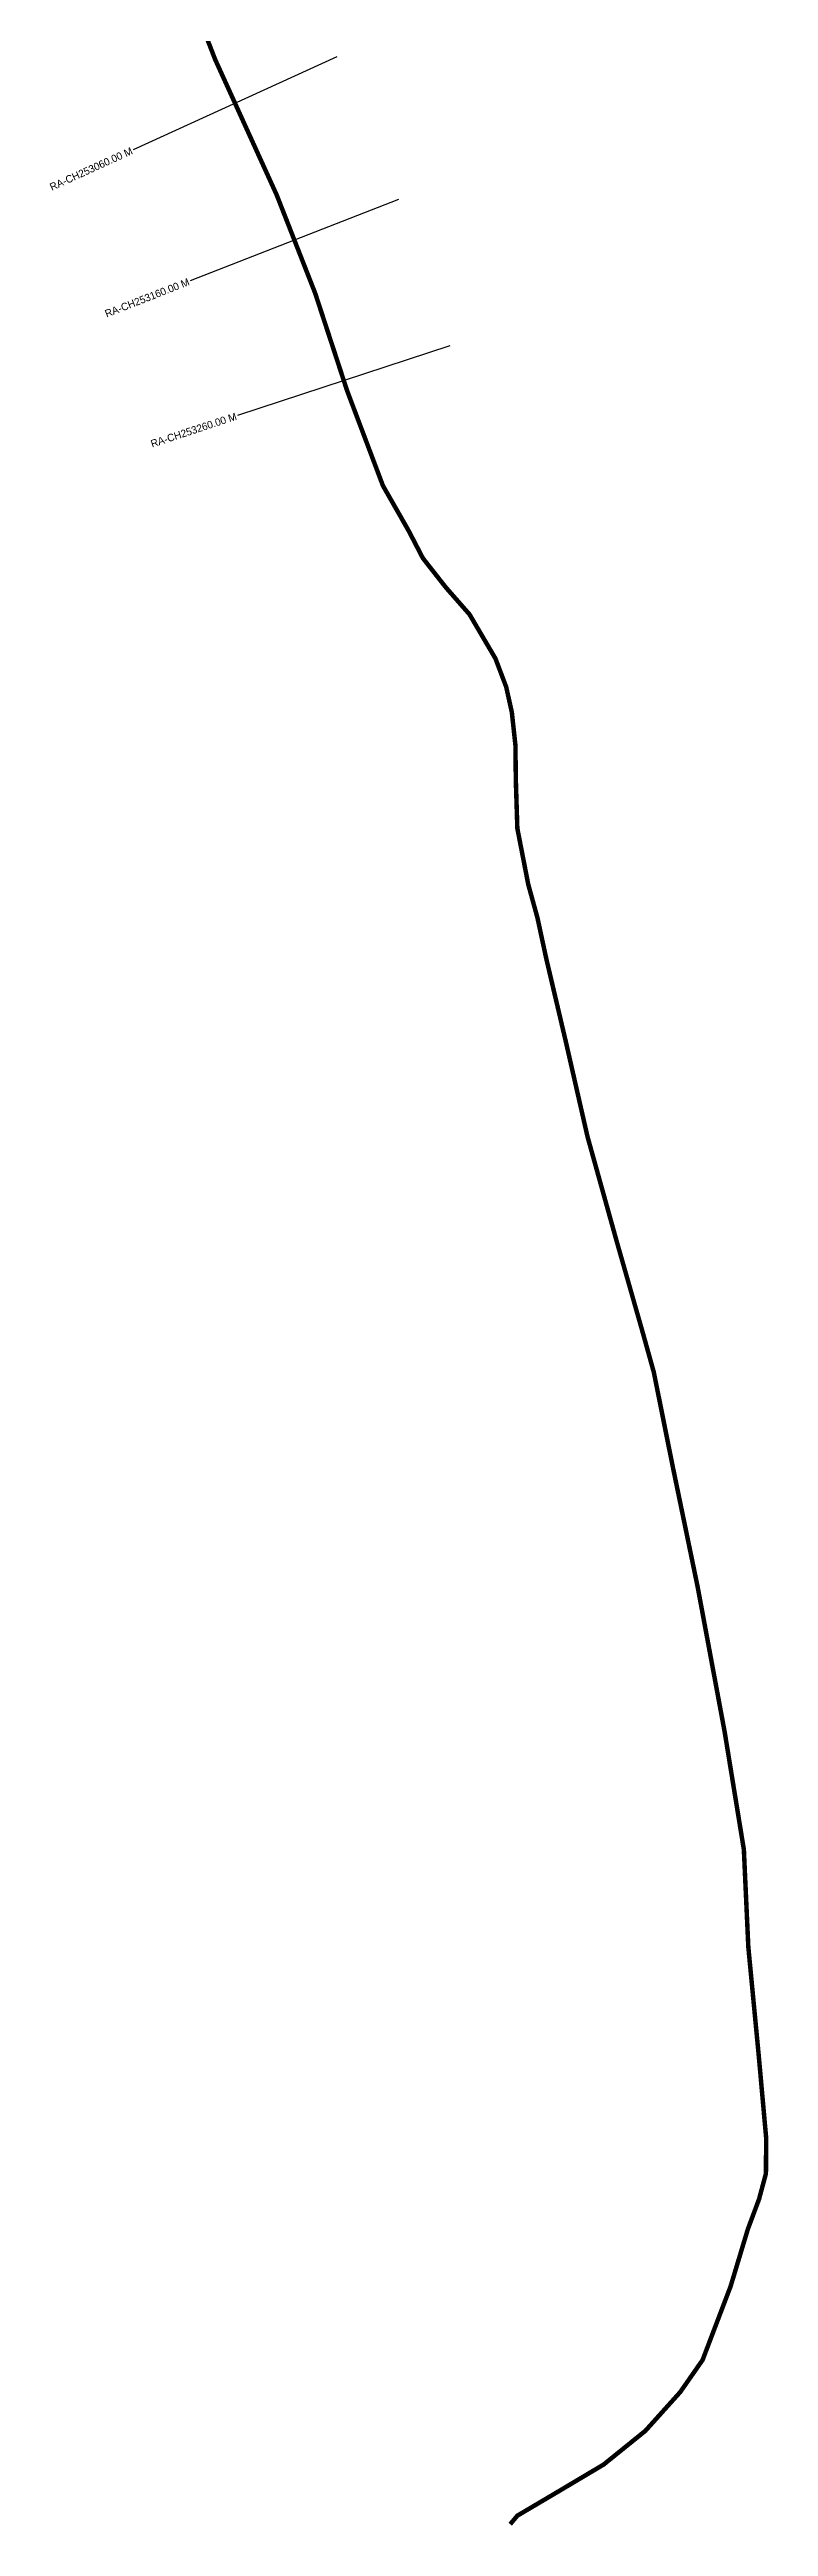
# Model space of a CAD drawing. Header units: feet. Extents: x 277547 to 282835, y 2039155 to 2045702.
# Drawn here: x 278467 to 278950, y 2039155 to 2040816 of the extents above; entities that cross this region are included whole.
import ezdxf
from ezdxf.enums import TextEntityAlignment as Align

# ---------------------------------------------------------------- set-up
doc = ezdxf.new("R2010")
doc.units = ezdxf.units.FT
doc.header["$MEASUREMENT"] = 0
for name, color, linetype in [('CS', 134, 'Continuous'), ('CSMark', 6, 'Continuous'), ('NATURALLY PROTECTED', 3, 'Continuous')]:
    doc.layers.add(name, color=color, linetype=linetype)

msp = doc.modelspace()

# ---------------------------------------------------------------- linework, layer by layer
at = {"layer": 'CS'}
for p, q in [((278660.2, 2040810.9), (278523.7, 2040748.7)), ((278701.6, 2040715.4), (278561.9, 2040660.8)), ((278736.2, 2040617.2), (278593.7, 2040570.4))]:
    msp.add_line(p, q, dxfattribs=at)
at = {"layer": 'NATURALLY PROTECTED', "const_width": 3, "flags": 128}
msp.add_lwpolyline([(278544.7, 2040896.5), (278578.7, 2040809), (278619.9, 2040718.4), (278645.8, 2040652.3), (278667.2, 2040587), (278691.2, 2040523.4), (278708.5, 2040493.1), (278718, 2040474.8), (278733.4, 2040455.2), (278749.3, 2040437.1), (278766.7, 2040407.5), (278773.9, 2040388.5), (278777.7, 2040371.5), (278780.1, 2040349.5), (278780.4, 2040325.4), (278781.4, 2040293.6), (278788.7, 2040256.1), (278794.9, 2040233.6), (278800.8, 2040206.3), (278813.9, 2040150.7), (278828.5, 2040086.8), (278848, 2040016.9), (278865.1, 2039957.1), (278873, 2039928.8), (278885.5, 2039866.5), (278902.4, 2039784.9), (278920.5, 2039687.8), (278933.4, 2039608.8), (278936.4, 2039543.4), (278943.4, 2039470.5), (278948.4, 2039415), (278948.2, 2039391.5), (278943.6, 2039374.4), (278936.1, 2039354.3), (278924.5, 2039315.9), (278905.7, 2039266.5), (278890.7, 2039245), (278867.3, 2039219), (278839.3, 2039196.4), (278809, 2039178.4), (278781.4, 2039162.1), (278776.6, 2039156.4)], dxfattribs=at)

# ---------------------------------------------------------------- texts
at = {"layer": 'CSMark'}
for s, rotation, p in [('RA-CH253060.00 M', 24.4842, (278522.8, 2040748.3)), ('RA-CH253160.00 M', 21.3589, (278561, 2040660.4)), ('RA-CH253260.00 M', 18.1687, (278592.8, 2040570.1))]:
    msp.add_text(s, height=5, rotation=rotation, dxfattribs=at).set_placement(p, align=Align.MIDDLE_RIGHT)

doc.saveas('drawing.dxf')
